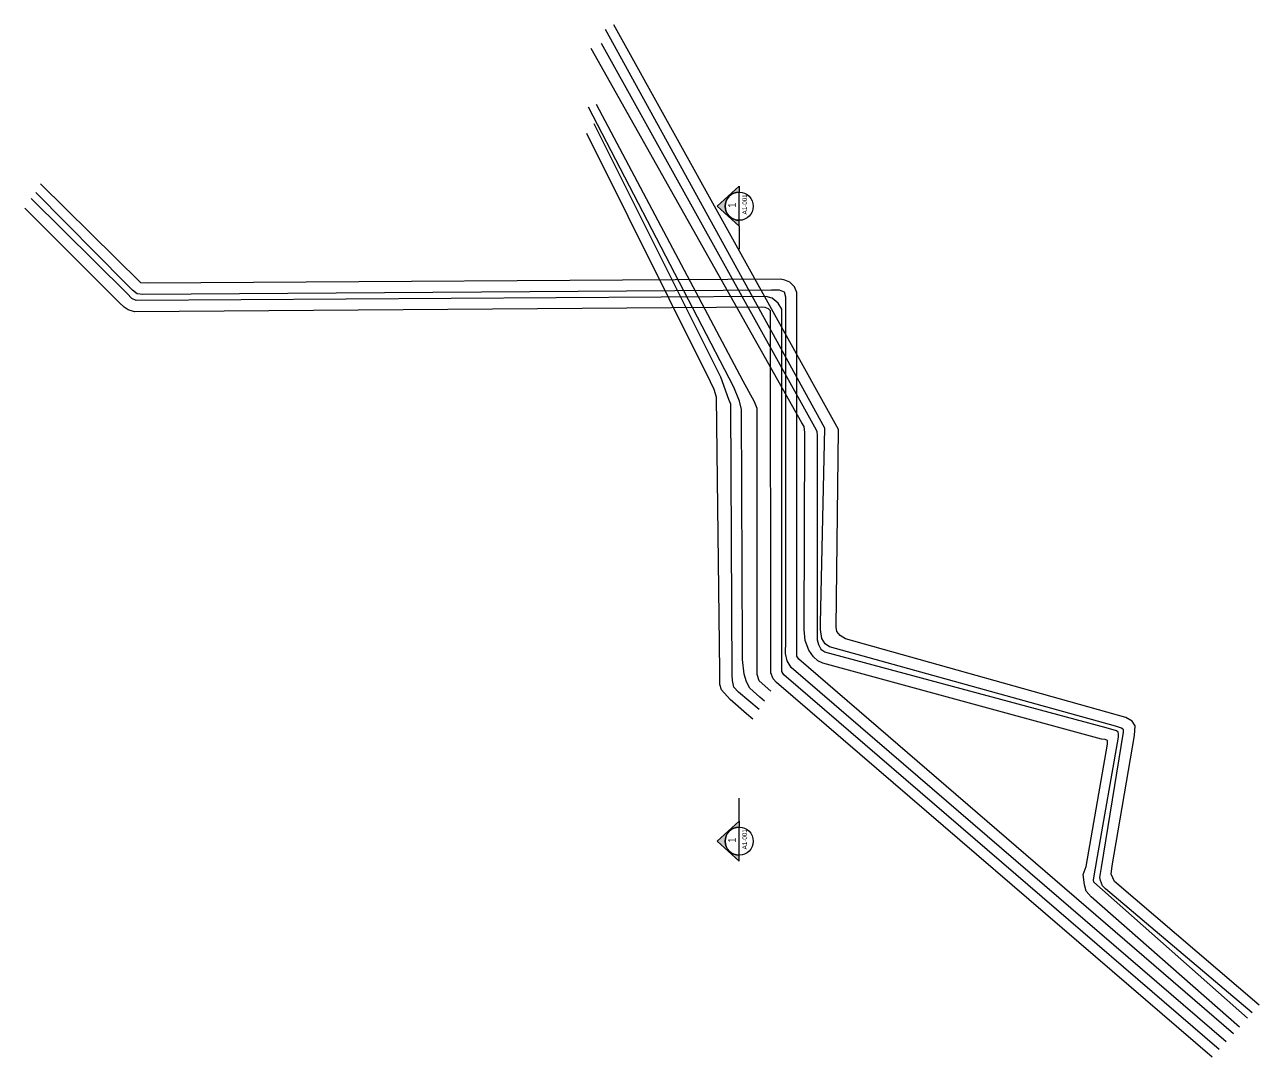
# Model space of a CAD drawing. Header units: millimetres. Extents: x 9116 to 195096, y -114281 to 55636.
# Drawn here: x 62771 to 120198, y -114281 to -66271 of the extents above; entities that cross this region are included whole.
import ezdxf

# ---------------------------------------------------------------- set-up
doc = ezdxf.new("R2010")
doc.units = ezdxf.units.MM
doc.layers.get('0').update_dxf_attribs({"linetype": 'CONTINUOUS'})
doc.layers.add('CHW F&R Lines', color=7, linetype='CONTINUOUS')
doc.layers.add('New Pipes', color=7, linetype='CONTINUOUS')
doc.styles.add('ARCH', font='archd.shx', dxfattribs={"height": 250})

# ---------------------------------------------------------------- blocks, each defined once
blk = doc.blocks.new('Filled Arrow Section Half A')
h = blk.add_hatch(color=256)
edge = h.paths.add_edge_path()
edge.add_line((0, 875), (969, 0))
edge.add_line((969, 0), (0, -875))
edge.add_line((0, -875), (0, -615))
edge.add_arc((0, 0), 615, 270, 450)
edge.add_line((0, 615), (0, 875))
for q in [(0, 1875), (0, 615)]:
    blk.add_line((0, 875), q)
blk.add_lwpolyline([(0, 875), (969, 0), (0, -875), (0, -615)])
blk.add_circle((0, 0), 615)
blk.add_arc((0, 0), 615, 270, 90)
blk = doc.blocks.new('Filled Arrow Section Half B')
h = blk.add_hatch(color=256)
edge = h.paths.add_edge_path()
edge.add_line((0, -875), (969, 0))
edge.add_line((969, 0), (0, 875))
edge.add_line((0, 875), (0, 615))
edge.add_arc((0, 0), 615, -90, 90, ccw=False)
edge.add_line((0, -615), (0, -875))
for q in [(0, -615), (0, -1875)]:
    blk.add_line((0, -875), q)
blk.add_lwpolyline([(0, -875), (969, 0), (0, 875), (0, 615)])
blk.add_circle((0, 0), 615)
blk.add_arc((0, 0), 615, 270, 90)

msp = doc.modelspace()

# ---------------------------------------------------------------- linework, layer by layer
for p, q in [((96004.1, -75365.8), (96004.1, -74057.4)), ((96004.1, -104886.6), (96004.1, -103578.3))]:
    msp.add_line(p, q)
at = {"layer": 'CHW F&R Lines', "color": 45}
for points in [[(118658.5, -113560.1), (98429.9, -96158.7), (98229.6, -95853), (98164.5, -95510.5), (98177.8, -94940.8), (98172.1, -78935.2), (98113.1, -78698.9), (97880.6, -78612.1), (97500.5, -78608.4), (68273.3, -78808.3), (67995.2, -78781.3), (67792.4, -78617.9), (67487.4, -78319.9), (63290.3, -74068.6)], [(118994.3, -113188.4), (98772.9, -95773.6), (98681, -95631.6), (98681.8, -78719.8), (98574.9, -78463.1), (98357.3, -78235.7), (98128.1, -78150.2), (97926, -78095.7), (68515.3, -78294.8), (68180.3, -78276.2), (63511.2, -73671.4)], [(118334.2, -113919.1), (98083.8, -96492.9), (97983.3, -96336), (97983.3, -95767.8), (97991.9, -79504.5), (97822.4, -79211.2), (97536.1, -78979.8), (97259, -78904.1), (67952, -79092.5), (67748.2, -79000.3), (67534.6, -78774.8), (63070.7, -74349.1)], [(118007.2, -114281.1), (97736.4, -96857.4), (97591.4, -96683.9), (97483.4, -96402.3), (97477.8, -96009.9), (97462.6, -79573), (97363.6, -79473.9), (97209.5, -79418.8), (97029.1, -79410), (67873.5, -79623), (67590, -79525), (67394.2, -79403.5), (67184.9, -79200.8), (62770.6, -74802.7)]]:
    msp.add_lwpolyline(points, dxfattribs=at)
at = {"layer": 'New Pipes', "color": 40}
for points in [[(119873.2, -112215.5), (113042.6, -106452.9), (112908.3, -106304.3), (112812.9, -106063.8), (112774, -105922.3), (112855.3, -105462.5), (113880.4, -99159.7), (113880.4, -99051.6), (113786.3, -98985.3), (113514.4, -98880.7), (100207.1, -95195.1), (99998.1, -95063), (99855.2, -94804.5), (99789.2, -94386.3), (99789.2, -94100.3), (99986, -85037.3), (89782.1, -66493.4)], [(120198, -111856), (113464.4, -106110.9), (113311.7, -105773.8), (113356.6, -105373.7), (114390.5, -99316.5), (114426.1, -98869.5), (114279.8, -98648), (113983.4, -98489.8), (100957.4, -94827.1), (100707.6, -94671.9), (100539.5, -94478), (100518, -94288.3), (100626.2, -85090.1), (90172.3, -66270.6)], [(119644.4, -112468.8), (112508.1, -106145.8), (112492.6, -106029.2), (112675.7, -104949.5), (113649.9, -99401), (113649.9, -99260.8), (113636.6, -99169), (113554.9, -99107.2), (113072.9, -98968.7), (99986.7, -95438.6), (99853.4, -95357.1), (99805.3, -95283), (99705.3, -95101.5), (99642.4, -94890.4), (99653.9, -85371.2), (99636, -85181.8), (99523.4, -84989.8), (89604.6, -67151.2)], [(119275.6, -112877), (112372.1, -106817.9), (112143.7, -106560.2), (112065.9, -106258.8), (112007.6, -105787.2), (112148.5, -105403.1), (113142.5, -99722.1), (113138.7, -99548.9), (113025.9, -99500), (112864.1, -99484.9), (99901.2, -95958), (99661.8, -95844.8), (99455.6, -95665.2), (99249.5, -95345.8), (99076.6, -94899.9), (99030, -94394.2), (99056.2, -85226.3), (99020.8, -84949.2), (98920.9, -84775.3), (89122.5, -67371.2)]]:
    msp.add_lwpolyline(points, dxfattribs=at)
at = {"layer": 'New Pipes', "color": 4}
for points in [[(97479, -97257.5), (96933.1, -96783.3), (96841.6, -96476.3), (96847, -95997.1), (96837.4, -84122), (96723.8, -83803.7), (96193.7, -82848.9), (89363.2, -69975.5)], [(97183.2, -97717.2), (96959.4, -97530.8), (96496.7, -97114.2), (96340.6, -96830.6), (96230.7, -96466.1), (96155.5, -95783.3), (96155.5, -95320.3), (96111.7, -84158), (96020.5, -83770), (95752.5, -83119.4), (88991.5, -70103.7)], [(96926.7, -98115.9), (95975.8, -97305.1), (95756.8, -97068.8), (95688.1, -96768), (95675.2, -96493), (95619.9, -83914.6), (95517.4, -83690.8), (95149.3, -82665.2), (89253.3, -70883.9)], [(96643.9, -98555.5), (96344.1, -98307.9), (95577.8, -97638.5), (95181.6, -97190.1), (95110.1, -96943.2), (95097.1, -96345.3), (94946.1, -83590.5), (94842.9, -83226.7), (94663.4, -82876.5), (88922.5, -71334.5)]]:
    msp.add_lwpolyline(points, dxfattribs=at)

# ---------------------------------------------------------------- block references
at = {"xscale": 1.063690358367921, "yscale": 1.063690358367921, "zscale": 1.063690358367949, "rotation": 180}
for name, p in [('Filled Arrow Section Half A', (96004.1, -74711.6)), ('Filled Arrow Section Half B', (96004.1, -104232.4))]:
    msp.add_blockref(name, p, dxfattribs=at)

# ---------------------------------------------------------------- texts
at = {"width": 639.109, "attachment_point": 1, "rotation": 90, "style": 'ARCH'}
for s, insert, char_height in [('\\pi263.3;{\\fArial Narrow|b0|i0|c0|p34;1}', (95491.2, -75044.1), 372.292), ('\\pi-50.778;{\\fArial Narrow|b0|i0|c0|p34;A1-001}', (96152.4, -75044.1), 212.738), ('\\pi-50.778;{\\fArial Narrow|b0|i0|c0|p34;A1-001}', (96152.4, -104564.9), 212.738), ('\\pi263.3;{\\fArial Narrow|b0|i0|c0|p34;1}', (95491.2, -104564.9), 372.292)]:
    msp.add_mtext(s, dxfattribs=dict(at, insert=insert, char_height=char_height))

doc.saveas('drawing.dxf')
